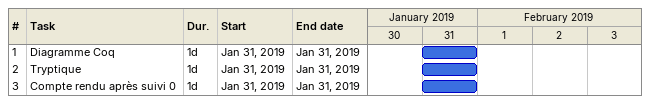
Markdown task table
| ID | Task | Duration | Start | Finish |
|---|---|---|---|---|
| 1 | Diagramme Coq | 1d | 2019-01-31 | 2019-01-31 |
| 2 | Tryptique | 1d | 2019-01-31 | 2019-01-31 |
| 3 | Compte rendu après suivi 0 | 1d | 2019-01-31 | 2019-01-31 |
